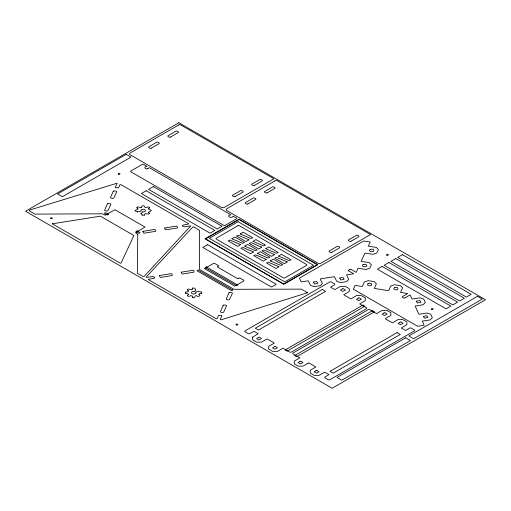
<?xml version="1.0" encoding="UTF-8"?>
<svg xmlns="http://www.w3.org/2000/svg" width="511" height="511" viewBox="0 0 511 511"><rect width="100%" height="100%" fill="white"/><g stroke="black" fill="none" stroke-linecap="round" stroke-linejoin="round"><path stroke-width="0.77" d="M141.751 207.153C141.4 205.096 145.181 205.281 144.811 207.236C146.516 208.667 148.171 205.435 149.614 207.728M144.351 215.137C144.728 211.656 148.279 215.725 149.621 213.413M192.181 289.232L192.532 288.14M148.477 212.301C151.467 210.066 152.968 211.305 148.439 208.865M188.406 290.97L187.812 291.819L185.665 292.094M140.883 213.809L142.607 211.822M137.97 208.814C137.133 210.193 131.819 210.615 137.287 211.458M198.92 294.464L199.609 293.563L201.628 293.32M192.168 289.252C190.609 290.88 188.757 287.591 187.269 289.858M141.719 207.191C140.282 208.692 138.27 205.479 136.871 207.715M148.439 208.788L149.621 207.798M188.438 294.496L187.269 295.479M141.068 211.107L137.568 211.931M144.326 215.163L142.16 215.169M192.545 288.121C194.978 287.054 197.042 290.548 194.506 291.481M201.628 292.094C199.386 292.145 198.076 290.076 195.815 292.337M140.902 213.86L141.764 214.045L142.122 215.137M187.269 295.55C188.731 297.862 190.443 294.521 192.149 296.093M192.545 297.293C195.885 299.197 193.912 295.032 196.652 295.728C197.399 297.325 201.947 295.728 198.926 294.553M185.665 293.32L187.818 293.582L188.444 294.406M148.49 212.391L149.621 213.343M136.859 207.798L137.97 208.731M187.269 289.929L188.406 290.893M137.293 211.471L137.523 211.899M192.155 296.105L192.532 297.268M201.641 292.12L201.641 293.288M185.653 292.12L185.653 293.288M142.748 211.835A2.236 1.29 0 0 0 145.098 211.286A2.229 1.29 0 0 0 143.636 209.306A2.229 1.29 0 0 0 141.055 210.851M195.841 292.426A2.236 1.29 0 0 1 194.889 293.78A2.229 1.29 0 0 1 191.459 292.937A2.229 1.29 0 0 1 194.135 291.442M252.677 337.075L252.677 339.841L256.669 342.146L261.46 342.146L267.049 338.921L274.126 342.868L274.056 343.315L268.645 346.298L268.645 349.064L272.638 351.37L277.428 351.37L283.017 348.138L289.807 352.06A1.131 0.652 0 0 0 291.404 352.06L366.457 308.727A1.131 0.652 0 0 0 366.457 307.807L359.667 303.885L365.256 300.66L365.256 297.894L361.264 295.588L356.474 295.588L351.319 298.711L350.54 298.756L343.711 294.738L349.288 291.442L349.288 288.677L345.295 286.371L340.505 286.371L334.794 289.59L330.579 287.201L334.52 284.755A1.131 0.652 0 0 0 334.52 283.835L331.326 281.989A1.131 0.652 0 0 0 329.729 281.989L245.095 330.853A1.131 0.652 0 0 0 245.095 331.773L248.289 333.619A1.131 0.652 0 0 0 249.885 333.619L253.878 331.313L258.215 333.709L252.677 337.075M307.539 292.739L221.065 319.835C217.89 319.982 225.511 314.271 219.417 315.472C217.482 314.418 218.146 319.675 216.191 318.768L148.509 279.689C146.759 278.77 159.771 278.744 152.674 276.496L146.766 277.428L146.133 277.128L192.826 226.973L193.433 226.807L199.52 230.359L199.367 269.386L233.929 289.296L301.33 289.137L307.539 292.739M137.759 234.345L137.318 273.232L142.626 276.298A1.131 0.652 0 0 0 144.421 276.138L190.769 225.868L184.407 226.852C177.387 224.648 190.022 224.687 188.546 223.684L120.839 184.592L119.932 184.733L118.514 187.946L115.243 187.55L117.147 183.174L29.862 209.995A1.131 0.652 0 0 0 29.593 211.037L34.901 214.103L102.526 213.815L105.151 215.24L114.924 209.727L145.003 227.063L135.492 232.754L137.759 234.345M52.346 223.844L120.424 263.242L121.113 263.012L133.876 235.514L100.373 216.172L52.346 223.818M231.962 238.771L242.527 243.313L244.43 242.527L234.849 236.995L231.968 238.752M240.266 233.974L250.831 238.522L252.734 237.73L243.153 232.198L240.272 233.942M240.611 244.603L237.724 246.398L228.142 240.866L230.046 240.074L240.611 244.603M244.737 246.149L255.302 250.69L257.205 249.898L247.624 244.367L244.743 246.13M248.914 239.806L246.027 241.601L236.446 236.069L238.35 235.284L248.914 239.806M253.041 241.352L263.606 245.9L265.509 245.108L255.928 239.576L253.047 241.333M253.386 251.98L250.499 253.775L240.917 248.244L242.821 247.452L253.386 251.98M257.512 253.52L268.077 258.068L269.98 257.276L260.399 251.744L257.518 253.507M261.689 247.183L258.802 248.978L249.221 243.447L251.125 242.655L261.689 247.183M265.816 248.729L276.381 253.271L278.284 252.485L268.703 246.954L265.822 248.71M266.161 259.352L263.274 261.147L253.692 255.615L255.596 254.829L266.161 259.352M270.287 260.897L280.852 265.439L282.755 264.653L273.174 259.122L270.287 260.897M274.464 254.561L271.577 256.356L261.996 250.824L263.9 250.032L274.464 254.561M278.591 256.107L289.156 260.648L291.059 259.856L281.478 254.325L278.591 256.107M278.936 266.729L276.049 268.524L266.467 262.993L268.371 262.2L278.936 266.729M287.239 261.932L284.352 263.727L274.771 258.196L276.675 257.41L287.239 261.932M147.57 168.732C145.769 169.882 142.639 166.535 146.964 166.324L143.77 164.478A1.131 0.652 0 0 0 142.173 164.478L130.995 170.93A1.131 0.652 0 0 0 130.995 171.856L223.614 225.325A1.131 0.652 0 0 0 225.21 225.325L236.389 218.874A1.131 0.652 0 0 0 236.389 217.948L233.195 216.108C231.77 219.328 225.191 215.616 230.8 214.722L149.359 167.704L147.57 168.732M151.352 148.113C150.726 149.135 147.302 147.104 148.957 146.734L156.519 142.365C157.152 141.381 160.537 143.342 158.915 143.744L151.352 148.113M170.604 136.999C169.959 138.053 166.573 135.977 168.208 135.619L175.771 131.25C176.397 130.267 179.802 132.228 178.167 132.63L170.604 136.999M235.213 196.499C234.715 197.489 231.138 195.553 232.818 195.119L240.387 190.75C241 189.798 244.341 191.638 242.84 192.13L235.213 196.499M238.65 278.412L237.609 278.661L217.462 267.029L217.392 266.582L218.88 265.861L214.888 263.555A1.131 0.652 0 0 0 213.291 263.555L204.509 268.626L234.849 286.141L243.632 281.069A1.131 0.652 0 0 0 243.632 280.149L239.64 277.843L238.65 278.412M247.963 203.889C247.496 204.93 243.862 202.899 245.567 202.509L253.13 198.14C253.769 197.163 257.129 199.118 255.526 199.526L247.963 203.889M254.452 185.397C253.98 186.445 250.358 184.394 252.057 184.011L259.62 179.642C260.233 178.69 263.58 180.53 262.079 181.028L254.452 185.397M267.215 192.775C266.582 193.784 263.191 191.766 264.819 191.395L272.382 187.026C273.008 186.042 276.413 188.01 274.777 188.412L267.215 192.775M258.496 337.413L256.599 338.71L258.943 339.956L261.485 338.55L259.447 337.158L258.496 337.413M274.464 346.63L272.567 347.934L274.912 349.173L277.454 347.774L275.416 346.381L274.49 346.56M300.008 361.379L298.111 362.682L300.455 363.921L302.997 362.523L300.96 361.13L300.008 361.379M308.031 363.244L303.049 366.157L298.258 366.157L294.266 363.851L294.266 361.085L299.855 357.86L293.071 353.944A1.131 0.652 0 0 1 293.071 353.018L368.124 309.692A1.131 0.652 0 0 1 369.721 309.692L376.505 313.607L382.094 310.381L386.884 310.381L390.877 312.687L390.877 315.453L385.505 318.404L385.396 318.877L392.474 322.824L398.063 319.599L402.853 319.599L406.845 321.904L406.845 324.67L401.307 328.036L405.651 330.432L409.643 328.126A1.131 0.652 0 0 1 411.24 328.126L414.434 329.972A1.131 0.652 0 0 1 414.434 330.892L329.799 379.756A1.131 0.652 0 0 1 328.203 379.756L325.009 377.91A1.131 0.652 0 0 1 325.009 376.99L328.95 374.544L324.734 372.155L319.017 375.374L314.227 375.374L310.234 373.075L310.234 370.309L315.811 367.007L308.983 362.995L308.056 363.174M315.977 370.603L314.08 371.899L316.424 373.145L318.966 371.74L316.929 370.347L315.977 370.603M331.824 252.274C331.173 253.303 327.819 251.323 329.429 250.895L336.998 246.526C337.624 245.574 340.926 247.413 339.451 247.912L331.824 252.274M342.421 288.875L340.518 290.178L342.868 291.417L345.41 290.018L343.373 288.626L342.427 288.843M351.063 241.173C350.425 242.182 347.039 240.215 348.668 239.787L356.231 235.424C356.844 234.466 360.191 236.312 358.69 236.804L351.057 241.211M349.824 269.412L348.087 270.619L353.733 273.762L346.56 274.905L348.713 279.434L346.515 281.631L340.518 282.557L336.711 281.286L334.418 276.687L320.659 278.776L320.25 279.185L322.435 283.496L320.244 285.694L314.246 286.62L310.439 285.355L308.363 280.807L301.183 281.893L299.427 278.118L363.704 241.007L370.245 242.022L368.354 246.174L376.23 247.375L378.421 249.566L376.811 253.034L373.011 254.299L364.982 253.13L361.2 261.083L361.609 261.485L369.172 262.552L371.363 264.749L369.753 268.211L365.953 269.482L358.109 268.237L356.129 272.382L350.776 269.156L349.831 269.374M358.39 298.098L356.486 299.395L358.837 300.64L361.379 299.235L359.342 297.843L358.415 298.028M384.08 312.93L382.183 314.227L384.528 315.472L387.07 314.067L385.032 312.675L384.08 312.93M400.049 322.147L398.152 323.45L400.496 324.689L403.038 323.291L401.001 321.898L400.049 322.147M405.006 297.856C404.342 298.858 400.982 296.878 402.611 296.476L407.695 293.538L400.515 292.394L402.668 287.865L400.471 285.668L394.473 284.742L390.672 286.007L388.826 290.376L388.124 290.612L374.346 288.428L376.371 283.79L374.18 281.593L368.182 280.667L364.375 281.931L362.299 286.479L355.107 285.387L353.35 289.162L417.628 326.274L424.168 325.258L422.284 321.119L430.166 319.918L432.357 317.721L430.754 314.259L426.947 312.988L419.474 314.252L418.771 314.016L415.149 306.076L423.121 304.748L425.318 302.55L423.708 299.088L419.908 297.817L412.064 299.063L410.09 294.924L404.999 297.894M107.412 203.787L104.717 209.983C103.79 210.871 107.898 211.471 107.993 210.487L110.759 204.521C111.481 203.506 108.172 203.295 107.412 203.787M113.27 191.197L110.574 197.387C109.724 198.313 113.583 198.875 113.889 197.942L116.617 191.932C117.338 190.916 114.023 190.692 113.27 191.197M223.179 305.265L220.484 311.455C219.589 312.387 223.671 312.949 223.754 311.959L226.526 306C227.229 304.958 224.029 304.882 223.198 305.208M229.011 292.669L226.316 298.858C225.389 299.753 229.496 300.353 229.592 299.369L232.358 293.403C233.08 292.394 229.778 292.164 229.011 292.669M363.072 264.602C361.028 266.736 364.86 267.093 366.278 266.518C368.239 264.423 364.547 263.919 363.072 264.602M370.111 249.432C368.124 251.591 371.772 251.808 373.298 251.406C375.317 249.221 371.574 248.831 370.111 249.432M368.137 283.535C366.151 285.706 369.229 285.885 370.96 285.7C373.305 283.496 369.683 282.858 368.137 283.535M394.409 287.597C392.41 289.782 395.527 289.929 397.232 289.769C399.545 287.591 395.993 286.875 394.409 287.597M142.837 231.362L143.508 232.952L144.083 233.195L154.948 231.419C156.743 231.828 155.172 228.589 154.079 229.522L142.837 231.362M164.651 227.995L165.321 229.58L165.903 229.822L176.761 228.053C178.518 228.468 176.998 225.217 175.886 226.162L164.651 227.995M159.413 275.582L160.084 277.166L160.658 277.409L171.524 275.64C173.274 276.061 171.792 272.817 170.642 273.749L159.445 275.512M181.22 272.197L181.89 273.787L182.472 274.03L193.33 272.254C195.049 272.67 193.618 269.438 192.455 270.37L181.22 272.197M313.441 282.117L314.508 284.046L317.785 283.413L316.718 281.484L313.441 282.117M339.713 278.048L340.78 279.977L344.063 279.351L342.996 277.422L339.751 277.984M416.388 301.19L417.398 302.991L420.892 302.327L419.882 300.525L416.388 301.19M423.427 316.36L424.437 318.161L427.931 317.497L426.921 315.696L423.427 316.36M178.85 122.742L25.55 211.247L332.15 388.258L485.45 299.753L178.85 122.742M126.204 154.335L57.539 193.976L62.329 196.741L130.995 157.101L126.204 154.335M178.313 125.169L130.196 152.955A2.261 1.303 0 0 0 130.196 154.795L221.218 207.345A2.261 1.303 0 0 0 224.412 207.345L273.915 178.767L179.7 124.371L178.313 125.169M146.165 190.75L141.375 193.516L210.04 233.163L214.831 230.397L146.165 190.75M153.351 186.604L148.56 189.37L217.226 229.011L222.017 226.245L153.351 186.604M108.338 214.32L107.144 215.01L104.749 213.624A0.85 0.492 0 0 1 104.749 212.934A0.85 0.492 0 0 1 105.943 212.934L108.338 214.32M137.082 230.915L135.888 231.604L138.481 233.105A0.85 0.492 0 0 0 139.682 233.105A0.85 0.492 0 0 0 139.682 232.409L137.082 230.915M274.924 180.945L226.807 208.731A2.261 1.303 0 0 0 226.807 210.577L317.829 263.127A2.261 1.303 0 0 0 321.023 263.127L370.526 234.543L276.31 180.147L274.924 180.945M239.033 219.206L205.077 238.809L283.797 284.257L317.746 264.653L239.033 219.206M239.065 219.532L205.531 238.893L283.777 284.065L317.312 264.704L239.065 219.532M238.069 221.723L209.325 238.318L284.78 281.88L313.524 265.286L238.069 221.723M237.87 225.753L216.313 238.203A1.131 0.652 0 0 0 216.313 239.122L283.381 277.843A1.131 0.652 0 0 0 284.978 277.843L306.536 265.401A1.131 0.652 0 0 0 306.536 264.474L239.467 225.753A1.131 0.652 0 0 0 237.87 225.753M207.587 244.654L202.797 247.42L271.462 287.061L276.253 284.295L207.587 244.654M206.367 266.934L205.173 267.623L236.58 285.758L237.775 285.068L206.367 266.934M322.377 289.488L255.308 328.215L258.502 330.055L325.571 291.334L322.377 289.488M382.164 266.423L377.373 269.188L446.039 308.829L450.83 306.063L382.164 266.423M388.948 262.507L384.157 265.273L452.823 304.914L457.613 302.148L388.948 262.507M395.738 258.585L390.947 261.351L459.613 300.998L464.403 298.232L395.738 258.585M402.521 254.67L397.73 257.435L466.396 297.076L471.187 294.31L402.521 254.67M362.919 305.067L285.061 350.016L287.054 351.166L364.911 306.217L362.919 305.067M372.538 310.618L294.681 355.567L296.674 356.723L374.531 311.774L372.538 310.618M397.066 332.61L329.997 371.331L333.191 373.177L400.26 334.456L397.066 332.61M405.657 337.803L336.992 377.444L341.782 380.21L410.448 340.569L405.657 337.803M477.517 296.316L408.851 335.957L413.642 338.723L482.307 299.082L477.517 296.316M232.307 289.743L198.575 270.268A0.85 0.492 0 0 0 197.374 270.268A0.85 0.492 0 0 0 197.374 270.964L231.113 290.44A0.85 0.492 0 0 0 232.307 290.44A0.85 0.492 0 0 0 232.307 289.743M431.814 309.455A0.888 0.511 0 0 0 433.2 309.066A0.888 0.511 0 0 0 431.923 308.567A0.888 0.511 0 0 0 431.814 309.455M236.421 324.99A0.888 0.511 0 0 0 237.8 324.6A0.888 0.511 0 0 0 236.529 324.102A0.888 0.511 0 0 0 236.421 324.99M386.98 255.245A0.888 0.511 0 0 0 388.315 254.804A0.888 0.511 0 0 0 386.98 254.357A0.888 0.511 0 0 0 386.98 255.245M51.011 218.663A0.888 0.511 0 0 0 52.339 218.216A0.888 0.511 0 0 0 51.011 217.769A0.888 0.511 0 0 0 51.011 218.663M118.654 174.232A0.888 0.511 0 0 0 119.989 173.785A0.888 0.511 0 0 0 118.654 173.344A0.888 0.511 0 0 0 118.654 174.232"/></g></svg>
